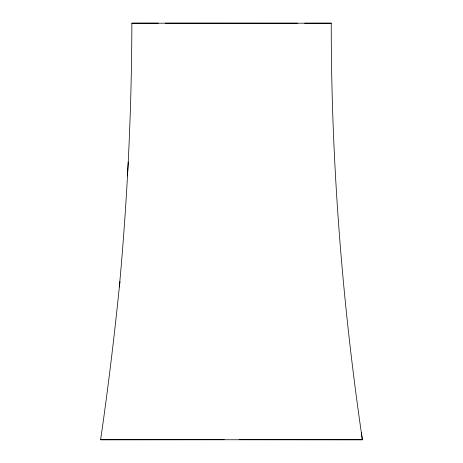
<?xml version="1.0" encoding="UTF-8"?>
<svg xmlns="http://www.w3.org/2000/svg" width="463" height="463" viewBox="0 0 463 463"><rect width="100%" height="100%" fill="white"/><g stroke="black" fill="none" stroke-linecap="round" stroke-linejoin="round"><path stroke-width="0.69" d="M158.334 23.156L131.857 23.191C131.677 111.265 127.394 199.298 119.332 286.991L119.882 281.782C114.546 334.558 108.255 387.242 100.627 439.746L224.214 439.676M128.274 161.981L127.412 175.963M100.627 439.746L362.373 439.752C342.134 301.87 331.19 162.588 331.236 23.196L165.268 23.162M362.373 439.752L239.111 439.676M331.236 23.196L304.642 23.219M297.564 23.214L131.857 23.191M361.441 432.807L362.355 439.74"/></g></svg>
